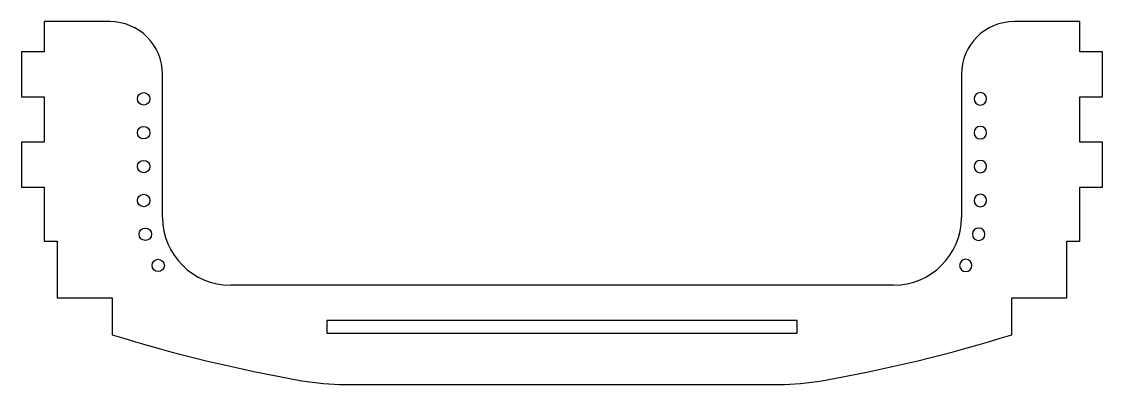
# Model space of a CAD drawing. Header units: millimetres. Extents: x -280 to 6, y 5 to 102.
import ezdxf

# ---------------------------------------------------------------- set-up
doc = ezdxf.new("R2010")
doc.units = ezdxf.units.MM
doc.layers.get('0').update_dxf_attribs({"linetype": 'CONTINUOUS'})

msp = doc.modelspace()

# ---------------------------------------------------------------- linework, layer by layer
for p, q in [((-256.99, 101.79), (-274.39, 101.79)), ((-274.39, 101.79), (-274.39, 93.79)), ((0.41, 101.79), (-16.99, 101.79)), ((0.41, 93.79), (0.41, 101.79)), ((-274.39, 93.79), (-280.39, 93.79)), ((-280.39, 93.79), (-280.39, 81.79)), ((6.41, 93.79), (0.41, 93.79)), ((6.41, 81.79), (6.41, 93.79)), ((-242.99, 49.79), (-242.99, 87.79)), ((-30.99, 87.79), (-30.99, 49.79)), ((-280.39, 81.79), (-274.39, 81.79)), ((-274.39, 81.79), (-274.39, 69.79)), ((0.41, 69.79), (0.41, 81.79)), ((0.41, 81.79), (6.41, 81.79)), ((-274.39, 69.79), (-280.39, 69.79)), ((-280.39, 69.79), (-280.39, 57.79)), ((6.41, 69.79), (0.41, 69.79)), ((6.41, 57.79), (6.41, 69.79)), ((-280.39, 57.79), (-274.39, 57.79)), ((-274.39, 57.79), (-274.39, 43.44)), ((0.41, 43.44), (0.41, 57.79)), ((0.41, 57.79), (6.41, 57.79)), ((-274.39, 43.44), (-270.99, 43.44)), ((-270.99, 43.44), (-270.99, 28.44)), ((-2.99, 28.44), (-2.99, 43.44)), ((-2.99, 43.44), (0.41, 43.44)), ((-48.99, 31.79), (-224.99, 31.79)), ((-270.99, 28.44), (-256.37, 28.44)), ((-256.37, 28.44), (-256.37, 18.64)), ((-17.61, 18.64), (-17.61, 28.44)), ((-17.61, 28.44), (-2.99, 28.44)), ((-194.61, 5.44), (-79.36, 5.44))]:
    msp.add_line(p, q)
msp.add_lwpolyline([(-74.59, 22.44), (-199.39, 22.44), (-199.39, 19.04), (-74.59, 19.04)], close=True)
for centre in [(-247.99, 81.29), (-247.99, 72.29), (-247.99, 63.29), (-247.99, 54.29), (-247.55, 45.31), (-244.13, 37.03)]:
    msp.add_circle(centre, 1.65)
at = {"extrusion": (1.66409e-16, -9.95612e-32, -1)}
for centre in [(25.99, 81.29), (25.99, 72.29), (25.99, 63.29), (25.99, 54.29), (26.43, 45.31), (29.85, 37.03)]:
    msp.add_circle(centre, 1.65, dxfattribs=at)
for centre, radius, start, end in [((-256.99, 87.79), 14, 0, 90), ((-16.99, 87.79), 14, 90, 180), ((-224.99, 49.79), 18, 180, 270), ((-48.99, 49.79), 18, -90, 0), ((-136.99, 401.03), 400.59, 252.6617, 260.0823), ((-136.99, 401.03), 400.59, 279.9177, 287.3383), ((-194.61, 71.44), 66, 260.0823, 270), ((-79.36, 71.44), 66, 270, 279.9177)]:
    msp.add_arc(centre, radius, start, end)

doc.saveas('drawing.dxf')
